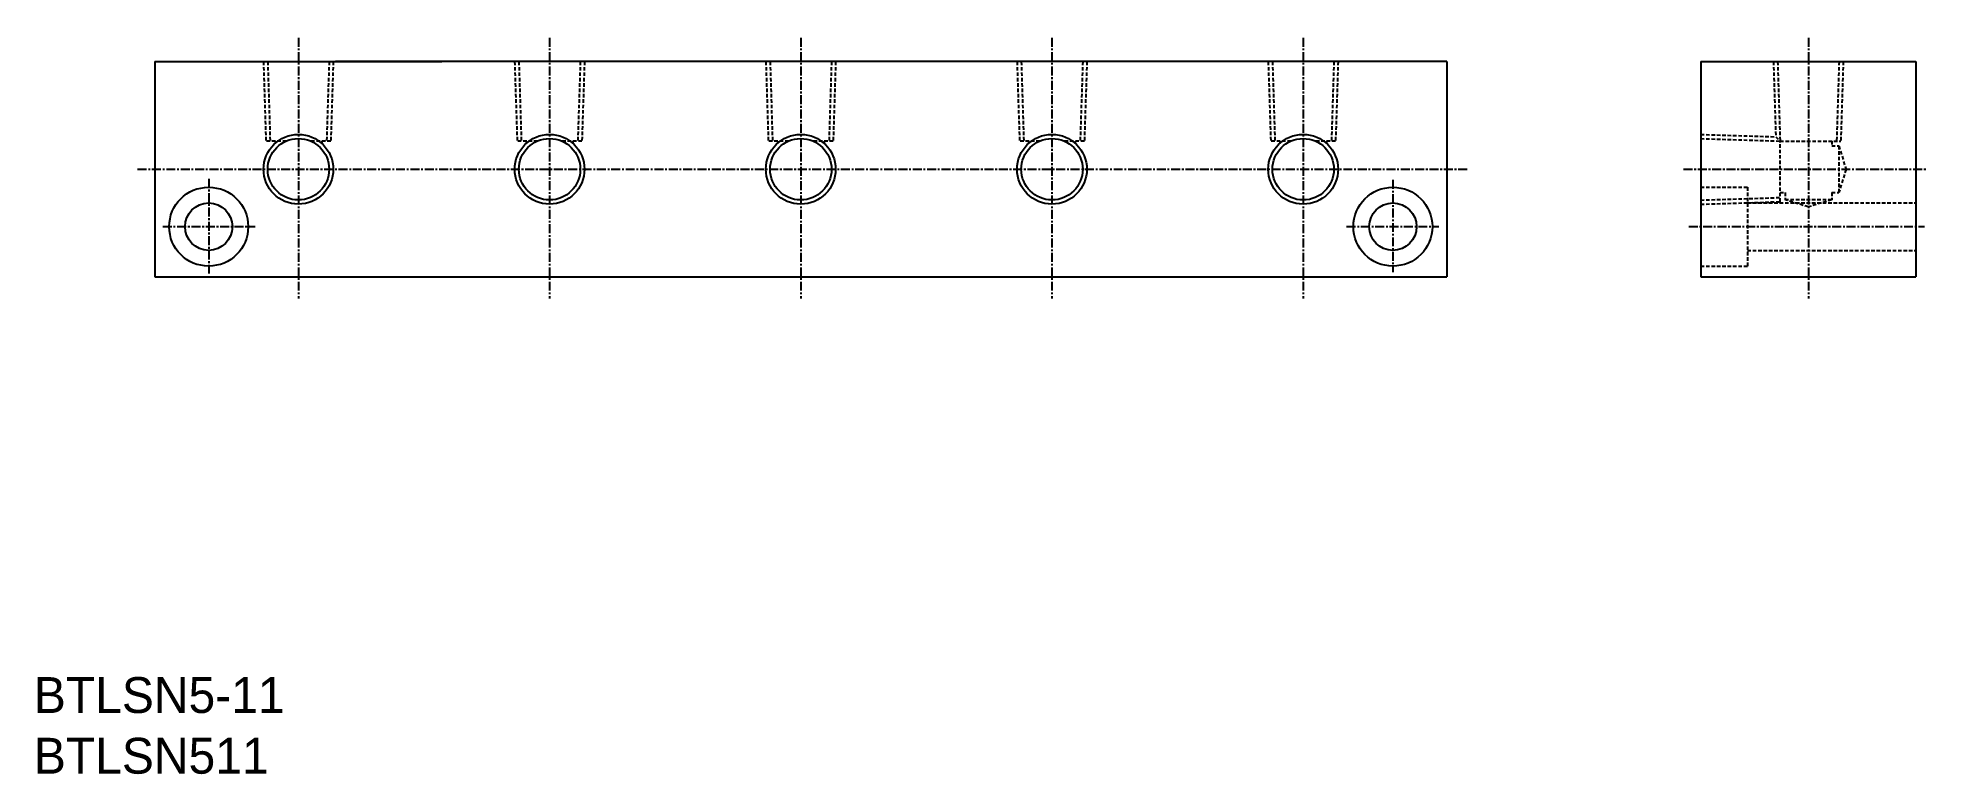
# Model space of a CAD drawing. Extents: x 1599 to 1863, y 5334 to 5437.
import ezdxf

# ---------------------------------------------------------------- set-up
doc = ezdxf.new("R2010")
doc.units = 0
doc.linetypes.add('CENTER', pattern=[2, 1.25, -0.25, 0.25, -0.25])
doc.linetypes.add('DASHED', pattern=[0.75, 0.5, -0.25])
doc.layers.get('0').update_dxf_attribs({"linetype": 'CONTINUOUS'})
doc.layers.add('CENTER', color=1, linetype='CENTER')

msp = doc.modelspace()

# ---------------------------------------------------------------- linework, layer by layer
at = {"color": 7, "linetype": 'CONTINUOUS'}
for p, q in [((1615.66, 5433.63), (1655.66, 5433.63)), ((1615.66, 5433.63), (1615.66, 5403.63)), ((1795.66, 5433.63), (1795.66, 5403.63)), ((1831.05, 5433.63), (1861.05, 5433.63)), ((1831.05, 5433.63), (1831.05, 5403.63)), ((1861.05, 5433.63), (1861.05, 5403.63)), ((1615.66, 5403.63), (1795.66, 5403.63)), ((1831.05, 5403.63), (1861.05, 5403.63))]:
    msp.add_line(p, q, dxfattribs=at)
for p, q in [((1625.66, 5433.63), (1625.66, 5433.63)), ((1795.66, 5433.63), (1640.84, 5433.63))]:
    msp.add_line(p, q)
at = {"color": 3, "linetype": 'DASHED'}
for p, q in [((1630.79, 5433.63), (1631.14, 5422.56)), ((1631.38, 5433.63), (1631.72, 5422.56)), ((1639.94, 5433.63), (1639.59, 5422.56)), ((1640.52, 5433.63), (1640.17, 5422.56)), ((1665.79, 5433.63), (1666.14, 5422.56)), ((1666.38, 5433.63), (1666.72, 5422.56)), ((1674.94, 5433.63), (1674.59, 5422.56)), ((1675.52, 5433.63), (1675.17, 5422.56)), ((1700.79, 5433.63), (1701.14, 5422.56)), ((1701.38, 5433.63), (1701.72, 5422.56)), ((1709.94, 5433.63), (1709.59, 5422.56)), ((1710.52, 5433.63), (1710.17, 5422.56)), ((1735.79, 5433.63), (1736.14, 5422.56)), ((1736.38, 5433.63), (1736.72, 5422.56)), ((1744.94, 5433.63), (1744.59, 5422.56)), ((1745.52, 5433.63), (1745.17, 5422.56)), ((1770.79, 5433.63), (1771.14, 5422.56)), ((1771.38, 5433.63), (1771.72, 5422.56)), ((1779.94, 5433.63), (1779.59, 5422.56)), ((1780.52, 5433.63), (1780.17, 5422.56)), ((1841.18, 5433.63), (1841.51, 5423.16)), ((1841.76, 5433.63), (1842.11, 5422.56)), ((1850.33, 5433.63), (1849.98, 5422.56)), ((1850.91, 5433.63), (1850.56, 5422.56)), ((1831.05, 5423.49), (1841.51, 5423.16)), ((1633.97, 5422.56), (1631.14, 5422.56)), ((1632.41, 5422.56), (1632.41, 5422.25)), ((1640.17, 5422.56), (1637.35, 5422.56)), ((1638.91, 5422.56), (1638.91, 5422.25)), ((1668.97, 5422.56), (1666.14, 5422.56)), ((1667.41, 5422.56), (1667.41, 5422.25)), ((1675.17, 5422.56), (1672.35, 5422.56)), ((1673.91, 5422.56), (1673.91, 5422.25)), ((1703.97, 5422.56), (1701.14, 5422.56)), ((1702.41, 5422.56), (1702.41, 5422.25)), ((1710.17, 5422.56), (1707.35, 5422.56)), ((1708.91, 5422.56), (1708.91, 5422.25)), ((1738.97, 5422.56), (1736.14, 5422.56)), ((1737.41, 5422.56), (1737.41, 5422.25)), ((1745.17, 5422.56), (1742.35, 5422.56)), ((1743.91, 5422.56), (1743.91, 5422.25)), ((1773.97, 5422.56), (1771.14, 5422.56)), ((1772.41, 5422.56), (1772.41, 5422.25)), ((1780.17, 5422.56), (1777.35, 5422.56)), ((1778.91, 5422.56), (1778.91, 5422.25)), ((1831.05, 5422.91), (1842.11, 5422.56)), ((1841.51, 5423.16), (1842.11, 5422.56)), ((1842.11, 5422.56), (1850.56, 5422.56)), ((1842.11, 5414.11), (1842.11, 5422.56)), ((1849.3, 5422.56), (1849.3, 5421.88)), ((1849.3, 5421.88), (1850.3, 5421.88)), ((1850.3, 5421.88), (1851.3, 5418.63)), ((1850.3, 5421.88), (1850.3, 5415.38)), ((1851.3, 5418.63), (1850.3, 5415.38)), ((1831.05, 5416.13), (1837.55, 5416.13)), ((1837.55, 5416.13), (1837.55, 5405.13)), ((1831.05, 5414.34), (1842.11, 5414.69)), ((1831.05, 5413.76), (1842.11, 5414.11)), ((1837.55, 5413.93), (1861.05, 5413.93)), ((1842.11, 5415.38), (1842.8, 5415.38)), ((1842.8, 5415.38), (1842.8, 5414.38)), ((1849.3, 5414.38), (1842.8, 5414.38)), ((1846.05, 5413.38), (1842.8, 5414.38)), ((1849.3, 5414.38), (1846.05, 5413.38)), ((1849.3, 5415.38), (1849.3, 5414.38)), ((1849.3, 5415.38), (1850.3, 5415.38)), ((1831.05, 5405.13), (1837.55, 5405.13)), ((1837.55, 5407.33), (1861.05, 5407.33))]:
    msp.add_line(p, q, dxfattribs=at)
at = {"color": 3, "linetype": 'CONTINUOUS'}
for centre in [(1635.66, 5418.63), (1670.66, 5418.63), (1705.66, 5418.63), (1740.66, 5418.63), (1775.66, 5418.63)]:
    msp.add_circle(centre, 4.86, dxfattribs=at)
at = {"color": 7, "linetype": 'CONTINUOUS'}
for centre, radius in [((1635.66, 5418.63), 4.28), ((1670.66, 5418.63), 4.28), ((1705.66, 5418.63), 4.28), ((1740.66, 5418.63), 4.28), ((1775.66, 5418.63), 4.28), ((1623.16, 5410.63), 5.5), ((1788.16, 5410.63), 5.5), ((1623.16, 5410.63), 3.3), ((1788.16, 5410.63), 3.3)]:
    msp.add_circle(centre, radius, dxfattribs=at)
at = {"layer": 'CENTER', "color": 1, "linetype": 'CENTER'}
for p, q in [((1635.66, 5436.96), (1635.66, 5400.61)), ((1670.66, 5436.96), (1670.66, 5400.61)), ((1705.66, 5436.96), (1705.66, 5400.61)), ((1740.66, 5436.96), (1740.66, 5400.61)), ((1775.66, 5436.96), (1775.66, 5400.61)), ((1846.05, 5436.96), (1846.05, 5400.61)), ((1613.26, 5418.63), (1798.5, 5418.63)), ((1828.65, 5418.63), (1862.61, 5418.63)), ((1623.16, 5417.3), (1623.16, 5404.12)), ((1788.16, 5417.14), (1788.16, 5404.28)), ((1616.76, 5410.63), (1629.63, 5410.63)), ((1781.71, 5410.63), (1794.58, 5410.63)), ((1829.38, 5410.63), (1862.25, 5410.63))]:
    msp.add_line(p, q, dxfattribs=at)

# ---------------------------------------------------------------- texts
at = {"color": 7, "linetype": 'CONTINUOUS'}
for s, p in [('BTLSN5-11', (1598.8, 5342.85)), ('BTLSN511', (1598.8, 5334.39))]:
    msp.add_text(s, height=5, dxfattribs=at).set_placement(p)

doc.saveas('drawing.dxf')
